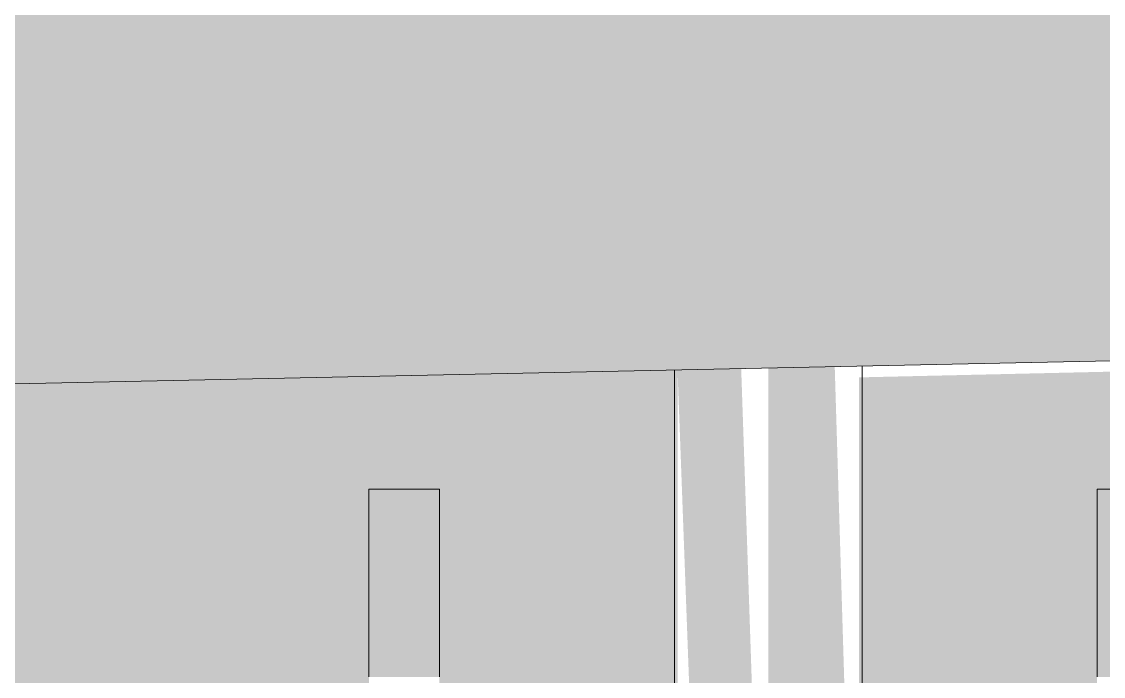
# Model space of a CAD drawing. Header units: inches. Extents: x -54868 to -186, y -265 to 853.
# Drawn here: x -15791.071 to -15788.192, y 291.002 to 292.744 of the extents above; entities that cross this region are included whole.
import ezdxf

# ---------------------------------------------------------------- set-up
doc = ezdxf.new("R2010")
doc.units = ezdxf.units.IN
doc.header["$MEASUREMENT"] = 0
doc.layers.add('Q-SPCQ', color=91, linetype='Continuous', lineweight=9)
doc.layers.add('S-BEAM', color=12, linetype='Continuous', lineweight=9)

# ---------------------------------------------------------------- blocks, each defined once
blk = doc.blocks.new('Family7 - Family7-772884-Section 1')
at = {"layer": 'S-BEAM'}
blk.add_hatch(color=256, dxfattribs=at).paths.add_polyline_path([(21747.0032, 280.6374), (22321.3774, 292.6526), (22322.768, 293.932), (21747.0554, 281.8888), (21175.7831, 341.723), (21177.5379, 340.2824), (21736.4623, 281.7415)], flags=0)
blk.add_line((21747.0032, 280.6374), (22321.3774, 292.6526), dxfattribs=at)
blk = doc.blocks.new('Basketball_Backstop-Performance_Sports_Systems-3103-Ceiling_Hung - 27_-0_ to 27_-11 7_8_-652462-Section 1')
at = {"layer": 'Q-SPCQ'}
h = blk.add_hatch(color=256, dxfattribs=at)
h.paths.add_polyline_path([(22259.3679, 290.5), (22280.6153, 290.5596), (22280.6153, 291), (22280.8028, 291), (22280.8028, 290.5), (22281.4363, 290.5596), (22281.4363, 291.8171), (22251.6778, 291.1946), (22251.6778, 290.5)], flags=0)
h.paths.add_polyline_path([(22281.9193, 290.5), (22282.5528, 290.5596), (22282.5528, 291), (22282.7403, 291), (22282.7403, 290.5), (22311.6778, 290.5596), (22311.6778, 292.25), (22298.1017, 292.1657), (22281.9193, 291.7971), (22281.9193, 290.5301)], flags=0)
h = blk.add_hatch(color=256, dxfattribs=at)
h.paths.add_polyline_path([(22281.6778, 288.75), (22281.6131, 289.0625), (22281.4363, 289.0625), (22281.501, 288.75), (22281.6131, 288.75)], flags=0)
h.paths.add_polyline_path([(22281.6778, 289.6875), (22281.6057, 291.8207), (22281.4363, 291.8171), (22281.5149, 289.6875), (22281.6304, 289.6875)], flags=0)
h = blk.add_hatch(color=256, dxfattribs=at)
h.paths.add_polyline_path([(22281.8028, 288.75), (22281.9193, 288.75), (22281.85, 289.0625), (22281.6778, 289.0625), (22281.7425, 288.75)], flags=0)
h.paths.add_polyline_path([(22281.6778, 289.6875), (22281.9193, 289.6875), (22281.8546, 291.8259), (22281.6778, 291.8222)], flags=0)
for p, q in [((22281.4278, 291.8169), (22281.4278, 289.6875)), ((22281.9278, 289.6875), (22281.9278, 291.8274)), ((22280.8028, 291.5), (22280.6153, 291.5)), ((22280.6153, 291), (22280.6153, 291.5)), ((22280.6153, 291.5), (22280.6153, 291.3686)), ((22280.6153, 291.5), (22280.8028, 291.5)), ((22280.8028, 291.3686), (22280.8028, 291.5)), ((22280.8028, 291.5), (22280.8028, 291)), ((22282.7403, 291.5), (22282.5528, 291.5)), ((22282.5528, 291), (22282.5528, 291.5)), ((22282.5528, 291.5), (22282.5528, 291.3686)), ((22282.5528, 291.5), (22282.7403, 291.5)), ((22280.6153, 291.3633), (22280.6153, 291.0033)), ((22280.8028, 291.0033), (22280.8028, 291.3633)), ((22282.5528, 291.3633), (22282.5528, 291.0033))]:
    blk.add_line(p, q, dxfattribs=at)

msp = doc.modelspace()

# ---------------------------------------------------------------- block references
at = {"layer": 'Q-SPCQ'}
msp.add_blockref('Basketball_Backstop-Performance_Sports_Systems-3103-Ceiling_Hung - 27_-0_ to 27_-11 7_8_-652462-Section 1', (-38070.76169, 0), dxfattribs=at)
at = {"layer": 'S-BEAM'}
msp.add_blockref('Family7 - Family7-772884-Section 1', (-38070.76169, 0), dxfattribs=at)

doc.saveas('drawing.dxf')
